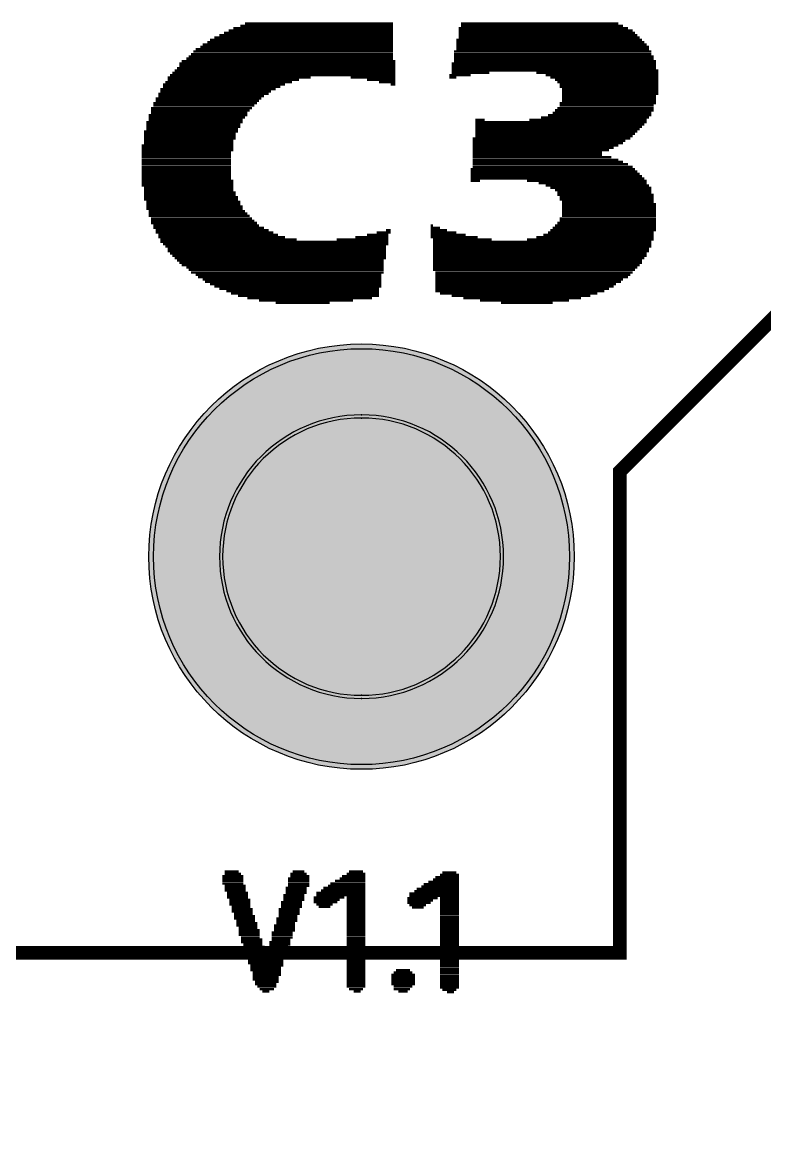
# Model space of a CAD drawing. Header units: millimetres. Extents: x -19 to 69, y -19.1 to 19.1.
# Drawn here: x 26.43 to 34.46, y -5.43 to 6.64 of the extents above; entities that cross this region are included whole.
import ezdxf

# ---------------------------------------------------------------- set-up
doc = ezdxf.new("R2010")
doc.units = ezdxf.units.MM
for name, color, linetype, true_color in [('BottomSolderMaskLayer', 7, 'Continuous', 0xaa00ff), ('Multi-Layer', 7, 'Continuous', 0xc0c0c0), ('TopLayer', 7, 'Continuous', 0xff0000), ('TopSilkLayer', 7, 'Continuous', 0xffcc00), ('TopSolderMaskLayer', 7, 'Continuous', 0x800080)]:
    doc.layers.add(name, color=color, linetype=linetype, true_color=true_color)

msp = doc.modelspace()

# ---------------------------------------------------------------- hatches: boundary and pattern name
at = {"layer": 'BottomSolderMaskLayer'}
msp.add_hatch(color=256, dxfattribs=at).paths.add_polyline_path([(27.798, 0.857, 1), (32.4, 0.857, 1)])
at = {"layer": 'Multi-Layer'}
msp.add_hatch(color=256, dxfattribs=at).paths.add_polyline_path([(27.849, 0.857, 1), (32.349, 0.857, 1)])
at = {"layer": 'TopSolderMaskLayer'}
msp.add_hatch(color=256, dxfattribs=at).paths.add_polyline_path([(27.798, 0.857, 1), (32.4, 0.857, 1)])

# ---------------------------------------------------------------- linework, layer by layer
at = {"layer": 'BottomSolderMaskLayer'}
for points in [[(30.097, 2.391), (30.102, 2.391)], [(30.097, -0.677), (30.102, -0.677)]]:
    msp.add_lwpolyline(points, close=True, dxfattribs=at)
msp.add_circle((30.099, 0.857), 2.301, dxfattribs=at)
for centre, start, end in [((30.097, 0.857), 450, 270), ((30.102, 0.857), 270, 450)]:
    msp.add_arc(centre, 1.534, start, end, dxfattribs=at)
at = {"layer": 'Multi-Layer'}
for points in [[(30.097, 2.357), (30.102, 2.357)], [(30.097, -0.643), (30.102, -0.643)]]:
    msp.add_lwpolyline(points, close=True, dxfattribs=at)
msp.add_circle((30.099, 0.857), 2.25, dxfattribs=at)
for centre, start, end in [((30.097, 0.857), 450, 270), ((30.102, 0.857), 270, 450)]:
    msp.add_arc(centre, 1.5, start, end, dxfattribs=at)
at = {"layer": 'TopLayer', "const_width": 0.15}
msp.add_lwpolyline([(14.118, -5.355), (14.118, -3.916), (16.129, -1.905), (17.653, -3.429), (32.893, -3.429), (32.893, 1.778), (38.989, 7.874)], dxfattribs=at)
at = {"layer": 'TopSilkLayer', "const_width": 0.0254}
for points in [[(28.84, 6.626), (30.44, 6.626)], [(31.176, 6.626), (32.878, 6.626)], [(28.611, 6.524), (30.44, 6.524)], [(28.662, 6.549), (30.44, 6.549)], [(28.713, 6.575), (30.44, 6.575)], [(28.789, 6.6), (30.44, 6.6)], [(31.151, 6.575), (32.98, 6.575)], [(31.151, 6.549), (33.031, 6.549)], [(31.151, 6.524), (33.056, 6.524)], [(31.176, 6.6), (32.929, 6.6)], [(28.382, 6.397), (30.44, 6.397)], [(28.433, 6.422), (30.44, 6.422)], [(28.459, 6.448), (30.44, 6.448)], [(28.509, 6.473), (30.44, 6.473)], [(28.56, 6.499), (30.44, 6.499)], [(31.126, 6.448), (33.132, 6.448)], [(31.126, 6.422), (33.158, 6.422)], [(31.126, 6.397), (33.183, 6.397)], [(31.151, 6.499), (33.081, 6.499)], [(31.151, 6.473), (33.107, 6.473)], [(28.23, 6.27), (30.44, 6.27)], [(28.255, 6.295), (30.44, 6.295)], [(28.281, 6.321), (30.44, 6.321)], [(28.306, 6.346), (30.44, 6.346)], [(28.357, 6.372), (30.44, 6.372)], [(31.1, 6.321), (33.234, 6.321)], [(31.1, 6.295), (33.234, 6.295)], [(31.1, 6.27), (33.259, 6.27)], [(31.126, 6.372), (33.208, 6.372)], [(31.126, 6.346), (33.208, 6.346)], [(28.103, 6.143), (30.465, 6.143)], [(28.128, 6.194), (30.465, 6.194)], [(28.128, 6.168), (30.465, 6.168)], [(28.154, 6.219), (30.465, 6.219)], [(28.205, 6.245), (30.44, 6.245)], [(31.075, 6.194), (33.285, 6.194)], [(31.075, 6.168), (33.285, 6.168)], [(31.075, 6.143), (33.285, 6.143)], [(31.1, 6.245), (33.259, 6.245)], [(31.1, 6.219), (33.285, 6.219)], [(28.001, 6.041), (29.551, 6.041)], [(28.027, 6.067), (30.465, 6.067)], [(28.052, 6.092), (30.465, 6.092)], [(28.078, 6.118), (30.465, 6.118)], [(29.983, 6.041), (30.465, 6.041)], [(31.049, 6.067), (31.278, 6.067)], [(31.049, 6.041), (31.126, 6.041)], [(31.075, 6.118), (33.31, 6.118)], [(31.075, 6.092), (31.481, 6.092)], [(31.989, 6.092), (33.31, 6.092)], [(32.091, 6.067), (33.31, 6.067)], [(32.142, 6.041), (33.31, 6.041)], [(27.925, 5.914), (29.17, 5.914)], [(27.951, 5.965), (29.271, 5.965)], [(27.951, 5.94), (29.221, 5.94)], [(27.976, 5.991), (29.348, 5.991)], [(28.001, 6.016), (29.424, 6.016)], [(30.16, 6.016), (30.465, 6.016)], [(30.287, 5.991), (30.465, 5.991)], [(30.414, 5.965), (30.465, 5.965)], [(32.192, 6.016), (33.31, 6.016)], [(32.218, 5.991), (33.31, 5.991)], [(32.243, 5.965), (33.31, 5.965)], [(32.243, 5.94), (33.31, 5.94)], [(32.269, 5.914), (33.31, 5.914)], [(27.874, 5.813), (29.017, 5.813)], [(27.874, 5.787), (28.992, 5.787)], [(27.9, 5.864), (29.094, 5.864)], [(27.9, 5.838), (29.043, 5.838)], [(27.925, 5.889), (29.119, 5.889)], [(32.269, 5.889), (33.31, 5.889)], [(32.269, 5.864), (33.31, 5.864)], [(32.269, 5.838), (33.285, 5.838)], [(32.269, 5.813), (33.285, 5.813)], [(32.269, 5.787), (33.285, 5.787)], [(27.824, 5.711), (28.916, 5.711)], [(27.824, 5.686), (28.89, 5.686)], [(27.824, 5.66), (28.865, 5.66)], [(27.849, 5.762), (28.967, 5.762)], [(27.849, 5.737), (28.941, 5.737)], [(32.167, 5.66), (33.234, 5.66)], [(32.192, 5.686), (33.259, 5.686)], [(32.218, 5.711), (33.259, 5.711)], [(32.243, 5.762), (33.285, 5.762)], [(32.243, 5.737), (33.259, 5.737)], [(27.773, 5.559), (28.814, 5.559)], [(27.798, 5.635), (28.865, 5.635)], [(27.798, 5.61), (28.84, 5.61)], [(27.798, 5.584), (28.814, 5.584)], [(31.329, 5.584), (31.43, 5.584)], [(31.329, 5.559), (33.183, 5.559)], [(31.913, 5.584), (33.183, 5.584)], [(32.04, 5.61), (33.208, 5.61)], [(32.116, 5.635), (33.234, 5.635)], [(27.747, 5.457), (28.763, 5.457)], [(27.747, 5.432), (28.738, 5.432)], [(27.773, 5.533), (28.789, 5.533)], [(27.773, 5.508), (28.789, 5.508)], [(27.773, 5.483), (28.763, 5.483)], [(31.329, 5.533), (33.158, 5.533)], [(31.329, 5.508), (33.132, 5.508)], [(31.329, 5.483), (33.107, 5.483)], [(31.329, 5.457), (33.081, 5.457)], [(31.329, 5.432), (33.056, 5.432)], [(27.722, 5.305), (28.713, 5.305)], [(27.747, 5.406), (28.738, 5.406)], [(27.747, 5.381), (28.738, 5.381)], [(27.747, 5.356), (28.713, 5.356)], [(27.747, 5.33), (28.713, 5.33)], [(31.303, 5.381), (33.005, 5.381)], [(31.303, 5.356), (32.954, 5.356)], [(31.303, 5.33), (32.929, 5.33)], [(31.303, 5.305), (32.878, 5.305)], [(31.329, 5.406), (33.031, 5.406)], [(27.722, 5.279), (28.713, 5.279)], [(27.722, 5.254), (28.713, 5.254)], [(27.722, 5.229), (28.687, 5.229)], [(27.722, 5.203), (28.687, 5.203)], [(27.722, 5.178), (28.687, 5.178)], [(31.303, 5.279), (32.827, 5.279)], [(31.303, 5.254), (32.777, 5.254)], [(31.303, 5.229), (32.7, 5.229)], [(31.303, 5.203), (32.7, 5.203)], [(31.303, 5.178), (32.802, 5.178)], [(27.722, 5.152), (28.687, 5.152)], [(27.722, 5.127), (28.687, 5.127)], [(27.722, 5.102), (28.687, 5.102)], [(27.722, 5.076), (28.687, 5.076)], [(31.303, 5.152), (32.878, 5.152)], [(31.303, 5.127), (32.929, 5.127)], [(31.303, 5.102), (32.98, 5.102)], [(31.303, 5.076), (33.031, 5.076)], [(27.722, 5.051), (28.687, 5.051)], [(27.722, 5.025), (28.687, 5.025)], [(27.722, 5), (28.687, 5)], [(27.722, 4.975), (28.687, 4.975)], [(27.722, 4.949), (28.687, 4.949)], [(31.278, 5.051), (33.056, 5.051)], [(31.278, 5.025), (33.081, 5.025)], [(31.278, 5), (33.107, 5)], [(31.278, 4.975), (33.132, 4.975)], [(31.278, 4.949), (33.158, 4.949)], [(27.722, 4.924), (28.713, 4.924)], [(27.722, 4.898), (28.713, 4.898)], [(27.722, 4.873), (28.713, 4.873)], [(27.747, 4.848), (28.713, 4.848)], [(27.747, 4.822), (28.713, 4.822)], [(31.278, 4.924), (31.38, 4.924)], [(31.888, 4.924), (33.183, 4.924)], [(32.015, 4.898), (33.183, 4.898)], [(32.091, 4.873), (33.208, 4.873)], [(32.142, 4.848), (33.234, 4.848)], [(32.192, 4.822), (33.234, 4.822)], [(27.747, 4.797), (28.738, 4.797)], [(27.747, 4.771), (28.738, 4.771)], [(27.747, 4.746), (28.763, 4.746)], [(27.747, 4.721), (28.763, 4.721)], [(27.773, 4.695), (28.789, 4.695)], [(32.218, 4.797), (33.234, 4.797)], [(32.218, 4.771), (33.259, 4.771)], [(32.243, 4.746), (33.259, 4.746)], [(32.243, 4.721), (33.259, 4.721)], [(32.269, 4.695), (33.259, 4.695)], [(27.773, 4.67), (28.789, 4.67)], [(27.773, 4.644), (28.814, 4.644)], [(27.773, 4.619), (28.814, 4.619)], [(27.798, 4.594), (28.84, 4.594)], [(32.269, 4.67), (33.285, 4.67)], [(32.269, 4.644), (33.285, 4.644)], [(32.269, 4.619), (33.285, 4.619)], [(32.269, 4.594), (33.285, 4.594)], [(27.798, 4.568), (28.865, 4.568)], [(27.798, 4.543), (28.89, 4.543)], [(27.824, 4.517), (28.916, 4.517)], [(27.824, 4.492), (28.941, 4.492)], [(27.824, 4.467), (28.967, 4.467)], [(32.218, 4.467), (33.285, 4.467)], [(32.243, 4.517), (33.285, 4.517)], [(32.243, 4.492), (33.285, 4.492)], [(32.269, 4.568), (33.285, 4.568)], [(32.269, 4.543), (33.285, 4.543)], [(27.849, 4.441), (28.992, 4.441)], [(27.849, 4.416), (29.043, 4.416)], [(27.874, 4.39), (29.094, 4.39)], [(27.874, 4.365), (29.144, 4.365)], [(27.9, 4.34), (29.195, 4.34)], [(30.16, 4.34), (30.389, 4.34)], [(30.262, 4.365), (30.414, 4.365)], [(30.364, 4.39), (30.414, 4.39)], [(30.846, 4.441), (30.872, 4.441)], [(30.846, 4.416), (30.948, 4.416)], [(30.846, 4.39), (31.024, 4.39)], [(30.846, 4.365), (31.126, 4.365)], [(30.846, 4.34), (31.227, 4.34)], [(32.065, 4.34), (33.259, 4.34)], [(32.116, 4.365), (33.259, 4.365)], [(32.142, 4.39), (33.285, 4.39)], [(32.167, 4.416), (33.285, 4.416)], [(32.192, 4.441), (33.285, 4.441)], [(27.9, 4.314), (29.271, 4.314)], [(27.925, 4.289), (29.398, 4.289)], [(27.925, 4.263), (30.389, 4.263)], [(27.951, 4.238), (30.389, 4.238)], [(27.976, 4.213), (30.364, 4.213)], [(29.83, 4.289), (30.389, 4.289)], [(30.033, 4.314), (30.389, 4.314)], [(30.846, 4.314), (31.354, 4.314)], [(30.872, 4.289), (31.507, 4.289)], [(30.872, 4.263), (33.234, 4.263)], [(30.872, 4.238), (33.234, 4.238)], [(30.872, 4.213), (33.234, 4.213)], [(31.888, 4.289), (33.259, 4.289)], [(31.989, 4.314), (33.259, 4.314)], [(28.001, 4.187), (30.364, 4.187)], [(28.001, 4.162), (30.364, 4.162)], [(28.027, 4.136), (30.364, 4.136)], [(28.052, 4.111), (30.364, 4.111)], [(30.872, 4.187), (33.208, 4.187)], [(30.872, 4.162), (33.208, 4.162)], [(30.872, 4.136), (33.183, 4.136)], [(30.872, 4.111), (33.183, 4.111)], [(28.078, 4.086), (30.364, 4.086)], [(28.103, 4.06), (30.338, 4.06)], [(28.128, 4.035), (30.338, 4.035)], [(28.154, 4.009), (30.338, 4.009)], [(28.205, 3.984), (30.338, 3.984)], [(30.872, 4.086), (33.158, 4.086)], [(30.872, 4.06), (33.132, 4.06)], [(30.872, 4.035), (33.132, 4.035)], [(30.872, 4.009), (33.107, 4.009)], [(30.872, 3.984), (33.081, 3.984)], [(28.23, 3.959), (30.338, 3.959)], [(28.255, 3.933), (30.338, 3.933)], [(28.306, 3.908), (30.313, 3.908)], [(28.332, 3.882), (30.313, 3.882)], [(28.382, 3.857), (30.313, 3.857)], [(30.872, 3.959), (33.056, 3.959)], [(30.897, 3.933), (33.031, 3.933)], [(30.897, 3.908), (33.005, 3.908)], [(30.897, 3.882), (32.98, 3.882)], [(30.897, 3.857), (32.929, 3.857)], [(28.408, 3.832), (30.313, 3.832)], [(28.459, 3.806), (30.313, 3.806)], [(28.509, 3.781), (30.313, 3.781)], [(28.56, 3.755), (30.287, 3.755)], [(28.636, 3.73), (30.287, 3.73)], [(30.897, 3.832), (32.904, 3.832)], [(30.897, 3.806), (32.853, 3.806)], [(30.897, 3.781), (32.827, 3.781)], [(30.897, 3.755), (32.777, 3.755)], [(30.897, 3.73), (32.726, 3.73)], [(28.687, 3.705), (30.287, 3.705)], [(28.763, 3.679), (30.287, 3.679)], [(28.865, 3.654), (30.211, 3.654)], [(28.992, 3.628), (30.008, 3.628)], [(30.948, 3.705), (32.65, 3.705)], [(31.075, 3.679), (32.573, 3.679)], [(31.202, 3.654), (32.472, 3.654)], [(31.38, 3.628), (32.345, 3.628)], [(29.17, 3.603), (29.754, 3.603)], [(31.608, 3.603), (32.167, 3.603)], [(28.593, -2.601), (28.821, -2.601)], [(28.593, -2.627), (28.821, -2.627)], [(28.593, -2.652), (28.821, -2.652)], [(28.618, -2.551), (28.771, -2.551)], [(28.618, -2.576), (28.796, -2.576)], [(29.304, -2.627), (29.533, -2.627)], [(29.304, -2.652), (29.533, -2.652)], [(29.329, -2.576), (29.507, -2.576)], [(29.329, -2.601), (29.533, -2.601)], [(29.355, -2.551), (29.482, -2.551)], [(29.812, -2.652), (30.142, -2.652)], [(29.863, -2.627), (30.142, -2.627)], [(29.888, -2.601), (30.142, -2.601)], [(29.939, -2.576), (30.142, -2.576)], [(29.964, -2.551), (30.117, -2.551)], [(30.822, -2.661), (31.152, -2.661)], [(30.872, -2.635), (31.152, -2.635)], [(30.898, -2.61), (31.152, -2.61)], [(30.949, -2.585), (31.152, -2.585)], [(30.974, -2.559), (31.126, -2.559)], [(28.593, -2.678), (28.821, -2.678)], [(28.618, -2.703), (28.847, -2.703)], [(28.618, -2.728), (28.847, -2.728)], [(28.618, -2.754), (28.847, -2.754)], [(28.644, -2.779), (28.872, -2.779)], [(29.279, -2.728), (29.507, -2.728)], [(29.279, -2.754), (29.507, -2.754)], [(29.279, -2.779), (29.507, -2.779)], [(29.304, -2.678), (29.533, -2.678)], [(29.304, -2.703), (29.533, -2.703)], [(29.609, -2.779), (30.142, -2.779)], [(29.66, -2.754), (30.142, -2.754)], [(29.685, -2.728), (30.142, -2.728)], [(29.736, -2.703), (30.142, -2.703)], [(29.761, -2.678), (30.142, -2.678)], [(30.618, -2.788), (31.152, -2.788)], [(30.669, -2.762), (31.152, -2.762)], [(30.695, -2.737), (31.152, -2.737)], [(30.745, -2.712), (31.152, -2.712)], [(30.771, -2.686), (31.152, -2.686)], [(28.644, -2.805), (28.872, -2.805)], [(28.644, -2.83), (28.872, -2.83)], [(28.669, -2.855), (28.898, -2.855)], [(28.669, -2.881), (28.898, -2.881)], [(28.669, -2.906), (28.898, -2.906)], [(29.228, -2.881), (29.456, -2.881)], [(29.228, -2.906), (29.456, -2.906)], [(29.253, -2.805), (29.482, -2.805)], [(29.253, -2.83), (29.482, -2.83)], [(29.253, -2.855), (29.482, -2.855)], [(29.583, -2.83), (29.914, -2.83)], [(29.583, -2.855), (29.863, -2.855)], [(29.583, -2.881), (29.837, -2.881)], [(29.609, -2.805), (30.142, -2.805)], [(29.609, -2.906), (29.787, -2.906)], [(29.939, -2.83), (30.142, -2.83)], [(29.939, -2.855), (30.142, -2.855)], [(29.939, -2.881), (30.142, -2.881)], [(29.939, -2.906), (30.142, -2.906)], [(30.593, -2.839), (30.923, -2.839)], [(30.593, -2.864), (30.872, -2.864)], [(30.593, -2.889), (30.847, -2.889)], [(30.618, -2.813), (31.152, -2.813)], [(30.949, -2.839), (31.152, -2.839)], [(30.949, -2.864), (31.152, -2.864)], [(30.949, -2.889), (31.152, -2.889)], [(28.694, -2.932), (28.898, -2.932)], [(28.694, -2.957), (28.923, -2.957)], [(28.694, -2.982), (28.923, -2.982)], [(28.72, -3.008), (28.923, -3.008)], [(29.202, -2.957), (29.431, -2.957)], [(29.202, -2.982), (29.431, -2.982)], [(29.202, -3.008), (29.431, -3.008)], [(29.228, -2.932), (29.456, -2.932)], [(29.634, -2.932), (29.761, -2.932)], [(29.939, -2.932), (30.142, -2.932)], [(29.939, -2.957), (30.142, -2.957)], [(29.939, -2.982), (30.142, -2.982)], [(29.939, -3.008), (30.142, -3.008)], [(30.618, -2.915), (30.796, -2.915)], [(30.644, -2.94), (30.771, -2.94)], [(30.949, -2.915), (31.152, -2.915)], [(30.949, -2.94), (31.152, -2.94)], [(30.949, -2.966), (31.152, -2.966)], [(30.949, -2.991), (31.152, -2.991)], [(30.949, -3.016), (31.152, -3.016)], [(28.72, -3.033), (28.948, -3.033)], [(28.72, -3.059), (28.948, -3.059)], [(28.745, -3.084), (28.948, -3.084)], [(28.745, -3.109), (28.974, -3.109)], [(28.745, -3.135), (28.974, -3.135)], [(29.152, -3.135), (29.38, -3.135)], [(29.177, -3.059), (29.406, -3.059)], [(29.177, -3.084), (29.406, -3.084)], [(29.177, -3.109), (29.38, -3.109)], [(29.202, -3.033), (29.406, -3.033)], [(29.939, -3.033), (30.142, -3.033)], [(29.939, -3.059), (30.142, -3.059)], [(29.939, -3.084), (30.142, -3.084)], [(29.939, -3.109), (30.142, -3.109)], [(29.939, -3.135), (30.142, -3.135)], [(30.949, -3.042), (31.152, -3.042)], [(30.949, -3.067), (31.152, -3.067)], [(30.949, -3.093), (31.152, -3.093)], [(30.949, -3.118), (31.152, -3.118)], [(30.949, -3.143), (31.152, -3.143)], [(28.771, -3.16), (28.974, -3.16)], [(28.771, -3.186), (28.999, -3.186)], [(28.771, -3.211), (28.999, -3.211)], [(28.771, -3.236), (28.999, -3.236)], [(28.796, -3.262), (28.999, -3.262)], [(29.126, -3.211), (29.355, -3.211)], [(29.126, -3.236), (29.355, -3.236)], [(29.126, -3.262), (29.355, -3.262)], [(29.152, -3.16), (29.38, -3.16)], [(29.152, -3.186), (29.38, -3.186)], [(29.939, -3.16), (30.142, -3.16)], [(29.939, -3.186), (30.142, -3.186)], [(29.939, -3.211), (30.142, -3.211)], [(29.939, -3.236), (30.142, -3.236)], [(29.939, -3.262), (30.142, -3.262)], [(30.949, -3.169), (31.152, -3.169)], [(30.949, -3.194), (31.152, -3.194)], [(30.949, -3.22), (31.152, -3.22)], [(30.949, -3.245), (31.152, -3.245)], [(30.949, -3.27), (31.152, -3.27)], [(28.796, -3.287), (29.025, -3.287)], [(28.796, -3.313), (29.025, -3.313)], [(28.821, -3.338), (29.025, -3.338)], [(28.821, -3.363), (29.05, -3.363)], [(28.821, -3.389), (29.05, -3.389)], [(29.075, -3.389), (29.304, -3.389)], [(29.101, -3.313), (29.329, -3.313)], [(29.101, -3.338), (29.329, -3.338)], [(29.101, -3.363), (29.304, -3.363)], [(29.126, -3.287), (29.329, -3.287)], [(29.939, -3.287), (30.142, -3.287)], [(29.939, -3.313), (30.142, -3.313)], [(29.939, -3.338), (30.142, -3.338)], [(29.939, -3.363), (30.142, -3.363)], [(29.939, -3.389), (30.142, -3.389)], [(30.949, -3.296), (31.152, -3.296)], [(30.949, -3.321), (31.152, -3.321)], [(30.949, -3.347), (31.152, -3.347)], [(30.949, -3.372), (31.152, -3.372)], [(28.847, -3.414), (29.05, -3.414)], [(28.847, -3.44), (29.279, -3.44)], [(28.847, -3.465), (29.279, -3.465)], [(28.872, -3.49), (29.279, -3.49)], [(29.075, -3.414), (29.304, -3.414)], [(29.939, -3.414), (30.142, -3.414)], [(29.939, -3.44), (30.142, -3.44)], [(29.939, -3.465), (30.142, -3.465)], [(29.939, -3.49), (30.142, -3.49)], [(30.949, -3.397), (31.152, -3.397)], [(30.949, -3.423), (31.152, -3.423)], [(30.949, -3.448), (31.152, -3.448)], [(30.949, -3.474), (31.152, -3.474)], [(30.949, -3.499), (31.152, -3.499)], [(28.872, -3.516), (29.253, -3.516)], [(28.872, -3.541), (29.253, -3.541)], [(28.898, -3.567), (29.253, -3.567)], [(28.898, -3.592), (29.228, -3.592)], [(28.898, -3.617), (29.228, -3.617)], [(29.939, -3.516), (30.142, -3.516)], [(29.939, -3.541), (30.142, -3.541)], [(29.939, -3.567), (30.142, -3.567)], [(29.939, -3.592), (30.142, -3.592)], [(29.939, -3.617), (30.142, -3.617)], [(30.472, -3.617), (30.625, -3.617)], [(30.949, -3.524), (31.152, -3.524)], [(30.949, -3.55), (31.152, -3.55)], [(30.949, -3.575), (31.152, -3.575)], [(30.949, -3.601), (31.152, -3.601)], [(30.949, -3.626), (31.152, -3.626)], [(28.923, -3.643), (29.228, -3.643)], [(28.923, -3.668), (29.228, -3.668)], [(28.923, -3.694), (29.202, -3.694)], [(28.923, -3.719), (29.202, -3.719)], [(28.948, -3.744), (29.202, -3.744)], [(29.939, -3.643), (30.142, -3.643)], [(29.939, -3.668), (30.142, -3.668)], [(29.939, -3.694), (30.142, -3.694)], [(29.939, -3.719), (30.142, -3.719)], [(29.939, -3.744), (30.142, -3.744)], [(30.422, -3.668), (30.676, -3.668)], [(30.422, -3.694), (30.676, -3.694)], [(30.422, -3.719), (30.676, -3.719)], [(30.422, -3.744), (30.676, -3.744)], [(30.447, -3.643), (30.65, -3.643)], [(30.949, -3.651), (31.152, -3.651)], [(30.949, -3.677), (31.152, -3.677)], [(30.949, -3.702), (31.152, -3.702)], [(30.949, -3.728), (31.152, -3.728)], [(30.949, -3.753), (31.152, -3.753)], [(28.948, -3.77), (29.177, -3.77)], [(28.974, -3.795), (29.177, -3.795)], [(28.999, -3.821), (29.152, -3.821)], [(29.025, -3.846), (29.101, -3.846)], [(29.939, -3.77), (30.142, -3.77)], [(29.939, -3.795), (30.142, -3.795)], [(29.964, -3.821), (30.117, -3.821)], [(30.015, -3.846), (30.091, -3.846)], [(30.422, -3.77), (30.676, -3.77)], [(30.447, -3.795), (30.65, -3.795)], [(30.447, -3.821), (30.625, -3.821)], [(30.498, -3.846), (30.599, -3.846)], [(30.949, -3.778), (31.152, -3.778)], [(30.949, -3.804), (31.152, -3.804)], [(30.974, -3.829), (31.126, -3.829)], [(31.025, -3.855), (31.101, -3.855)]]:
    msp.add_lwpolyline(points, dxfattribs=at)
at = {"layer": 'TopSolderMaskLayer'}
for points in [[(30.097, 2.391), (30.102, 2.391)], [(30.097, -0.677), (30.102, -0.677)]]:
    msp.add_lwpolyline(points, close=True, dxfattribs=at)
msp.add_circle((30.099, 0.857), 2.301, dxfattribs=at)
for centre, start, end in [((30.097, 0.857), 450, 270), ((30.102, 0.857), 270, 450)]:
    msp.add_arc(centre, 1.534, start, end, dxfattribs=at)

doc.saveas('drawing.dxf')
